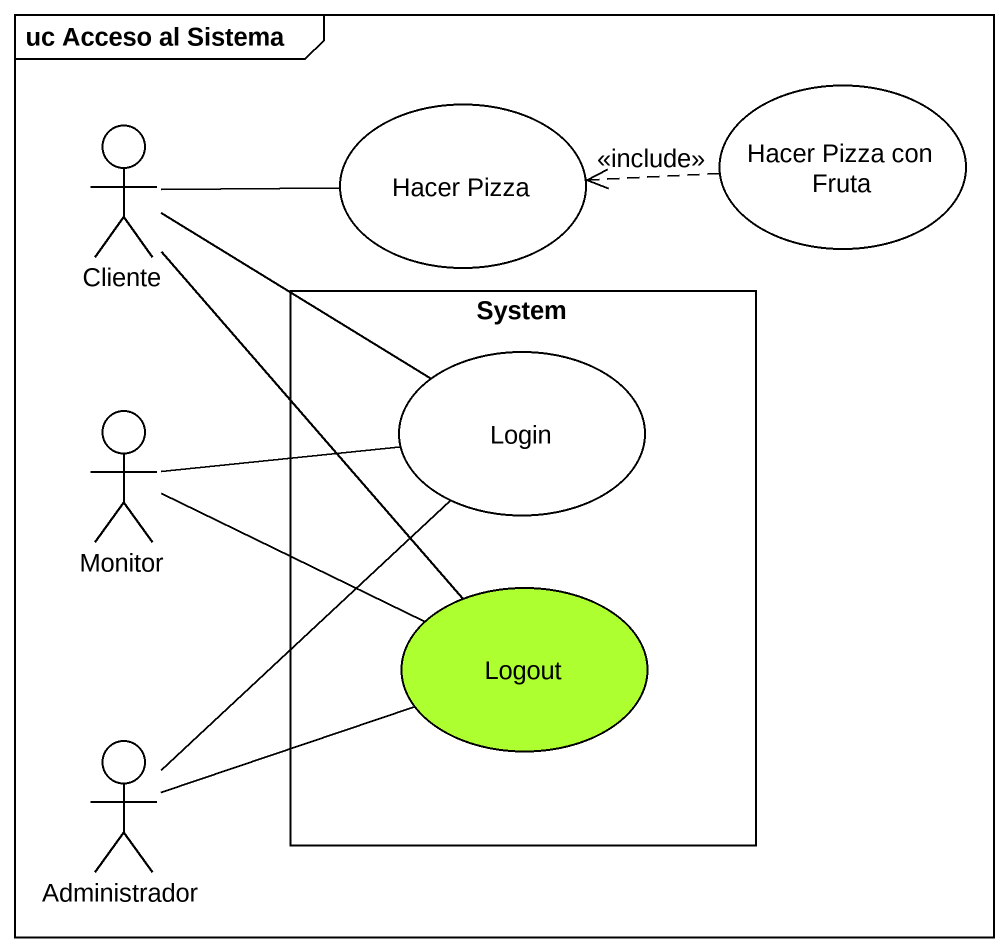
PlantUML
@startuml
mainframe uc Acceso al Sistema
usecase "Hacer Pizza con Fruta" as Hacer_Pizza_con_Fruta
actor Cliente
usecase "Hacer Pizza" as Hacer_Pizza
rectangle System {
  usecase Login
  usecase Logout #ADFF2F
}
actor Monitor
actor Administrador
Hacer_Pizza_con_Fruta .left.> Hacer_Pizza : <<include>>
Cliente -right- Hacer_Pizza
Cliente -right- Login
Cliente -- Logout
Monitor -right- Login
Monitor -right- Logout
Administrador -up- Login
Administrador -right- Logout
@enduml
